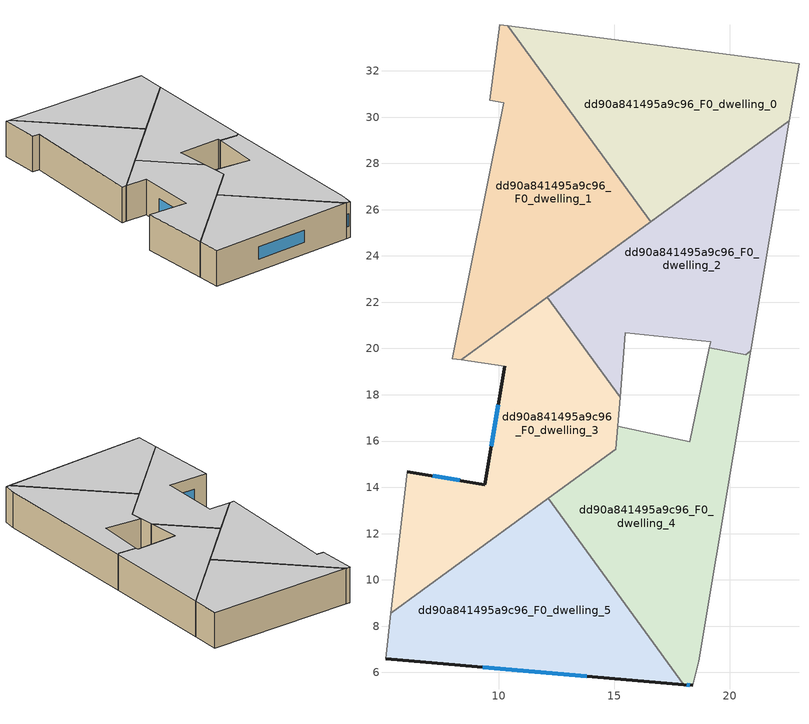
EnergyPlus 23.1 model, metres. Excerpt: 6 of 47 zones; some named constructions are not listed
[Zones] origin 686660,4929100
dd90a841495a9c96_F0_dwelling_0
 floor ground (EU_floor_Construction): 22.98,32.3 22.57,29.84 16.57,25.47 10.4,33.95 z0
 wall adiabatic (EU_wall_Construction): 16.57,25.47 22.57,29.84 22.98,32.3 10.4,33.95 z0:3
 wall to dd90a841495a9c96_F0_dwelling_1 (EU_wall_Construction): 10.39,33.95 16.57,25.47 z0:3
 ceiling to dd90a841495a9c96_F1_dwelling_0 (EU_floor_Construction): 22.57,29.84 22.98,32.3 10.4,33.95 16.57,25.47 z3
dd90a841495a9c96_F0_dwelling_1
 floor ground (EU_floor_Construction): 10.4,33.95 16.57,25.47 8.39,19.51 8.01,19.56 10.23,30.62 9.62,30.74 10.06,33.99 z0
 wall adiabatic (EU_wall_Construction): 10.4,33.95 10.06,33.99 9.62,30.74 10.23,30.62 8.01,19.56 8.39,19.51 16.57,25.47 z0:3
 ceiling to dd90a841495a9c96_F1_dwelling_1 (EU_floor_Construction): 16.57,25.47 10.4,33.95 10.05,33.99 9.62,30.74 10.23,30.62 8,19.56 8.39,19.51 z3
dd90a841495a9c96_F0_dwelling_2
 floor ground (EU_floor_Construction): 22.57,29.84 20.91,19.91 20.67,19.74 19.11,20.04 19.17,20.29 15.47,20.67 15.26,17.9 12.11,22.21 z0
 wall adiabatic (EU_wall_Construction): 15.26,17.9 15.47,20.67 19.17,20.29 19.11,20.04 20.67,19.74 20.91,19.91 22.57,29.84 12.11,22.21 z0:3
 wall to dd90a841495a9c96_F0_dwelling_3 (EU_wall_Construction): 12.11,22.21 15.26,17.9 z0:3
 ceiling to dd90a841495a9c96_F1_dwelling_2 (EU_floor_Construction): 20.91,19.91 22.57,29.84 12.11,22.21 15.25,17.9 15.47,20.67 19.17,20.29 19.11,20.04 20.67,19.74 z3
dd90a841495a9c96_F0_dwelling_3
 floor ground (EU_floor_Construction): 12.11,22.21 15.25,17.9 15.08,15.66 5.34,8.57 6.05,14.68 9.42,14.11 10.27,19.23 8.39,19.51 z0
 wall outside (EU_wall_Construction): 10.28,19.23 9.42,14.11 6.06,14.68 z0:3
 wall adiabatic (EU_wall_Construction): 15.08,15.66 15.26,17.9 / 6.06,14.68 5.34,8.57 / 12.11,22.21 8.39,19.51 10.28,19.23 z0:3
 wall to dd90a841495a9c96_F0_dwelling_5 (EU_wall_Construction): 5.34,8.57 12.14,13.52 z0:3
 wall to dd90a841495a9c96_F0_dwelling_4 (EU_wall_Construction): 12.14,13.52 15.07,15.65 z0:3
 window (EU_Window_Construction): 8.32,14.3 7.15,14.5 / 10,17.57 9.69,15.78 z0.98:2.02
 ceiling to dd90a841495a9c96_F1_dwelling_3 (EU_floor_Construction): 15.08,15.66 15.25,17.9 12.11,22.21 8.39,19.51 10.27,19.23 9.42,14.11 6.05,14.68 5.34,8.57 z3
dd90a841495a9c96_F0_dwelling_4
 floor ground (EU_floor_Construction): 20.91,19.91 18.65,6.47 18.38,5.44 18.01,5.48 12.14,13.52 15.07,15.65 15.15,16.64 18.25,15.97 19.11,20.03 20.68,19.74 z0
 wall outside (EU_wall_Construction): 18.01,5.48 18.38,5.44 z0:3
 wall adiabatic (EU_wall_Construction): 19.11,20.03 18.26,15.97 15.16,16.64 15.08,15.66 / 18.38,5.44 18.65,6.47 20.91,19.91 20.68,19.74 19.11,20.04 z0:3
 wall to dd90a841495a9c96_F0_dwelling_5 (EU_wall_Construction): 12.14,13.52 18.01,5.48 z0:3
 window (EU_Window_Construction): 18.13,5.47 18.26,5.45 z0.98:2.02
 ceiling to dd90a841495a9c96_F1_dwelling_4 (EU_floor_Construction): 18.65,6.47 20.91,19.91 20.68,19.74 19.11,20.03 18.25,15.97 15.15,16.64 15.07,15.65 12.14,13.52 18.01,5.48 18.38,5.44 z3
dd90a841495a9c96_F0_dwelling_5
 floor ground (EU_floor_Construction): 12.14,13.52 18.01,5.48 5.11,6.58 5.34,8.57 z0
 wall outside (EU_wall_Construction): 5.11,6.58 18.01,5.48 z0:3
 wall adiabatic (EU_wall_Construction): 5.34,8.57 5.11,6.58 z0:3
 window (EU_Window_Construction): 9.31,6.22 13.81,5.84 z0.98:2.02
 ceiling to dd90a841495a9c96_F1_dwelling_5 (EU_floor_Construction): 18.01,5.48 12.14,13.52 5.34,8.57 5.11,6.58 z3
[SCHEDULE:FILE] Column Number=1; Rows to Skip at Top=0; Number of Hours of Data=8760; Column Separator=Comma; Interpolate to Timestep=No; Minutes per Item=60; Adjust Schedule for Daylight Savings=Yes
Name | File
EU_Step8_GainSchedule_dd90a841495a9c96_F1_dwelling_3_f000 | ../../schedules/dd90a841495a9c96/dd90a841495a9c96_F1_dwelling_3_f000_gain.csv
EU_Step8_GainSchedule_dd90a841495a9c96_F1_dwelling_4_f000 | ../../schedules/dd90a841495a9c96/dd90a841495a9c96_F1_dwelling_4_f000_gain.csv
EU_Step8_GainSchedule_dd90a841495a9c96_F1_dwelling_5_f000 | ../../schedules/dd90a841495a9c96/dd90a841495a9c96_F1_dwelling_5_f000_gain.csv
EU_Step8_GainSchedule_dd90a841495a9c96_F2_dwelling_0_f000 | ../../schedules/dd90a841495a9c96/dd90a841495a9c96_F2_dwelling_0_f000_gain.csv
EU_Step8_GainSchedule_dd90a841495a9c96_F2_dwelling_1_f000 | ../../schedules/dd90a841495a9c96/dd90a841495a9c96_F2_dwelling_1_f000_gain.csv
EU_Step8_GainSchedule_dd90a841495a9c96_F2_dwelling_2_f000 | ../../schedules/dd90a841495a9c96/dd90a841495a9c96_F2_dwelling_2_f000_gain.csv
EU_Step8_GainSchedule_dd90a841495a9c96_F2_dwelling_3_f000 | ../../schedules/dd90a841495a9c96/dd90a841495a9c96_F2_dwelling_3_f000_gain.csv
EU_Step8_GainSchedule_dd90a841495a9c96_F2_dwelling_4_f000 | ../../schedules/dd90a841495a9c96/dd90a841495a9c96_F2_dwelling_4_f000_gain.csv
EU_Step8_GainSchedule_dd90a841495a9c96_F2_dwelling_5_f000 | ../../schedules/dd90a841495a9c96/dd90a841495a9c96_F2_dwelling_5_f000_gain.csv
EU_Step8_GainSchedule_dd90a841495a9c96_F3_dwelling_0_f000 | ../../schedules/dd90a841495a9c96/dd90a841495a9c96_F3_dwelling_0_f000_gain.csv
EU_Step8_GainSchedule_dd90a841495a9c96_F3_dwelling_1_f000 | ../../schedules/dd90a841495a9c96/dd90a841495a9c96_F3_dwelling_1_f000_gain.csv
EU_Step8_GainSchedule_dd90a841495a9c96_F3_dwelling_2_f000 | ../../schedules/dd90a841495a9c96/dd90a841495a9c96_F3_dwelling_2_f000_gain.csv
EU_Step8_GainSchedule_dd90a841495a9c96_F3_dwelling_3_f000 | ../../schedules/dd90a841495a9c96/dd90a841495a9c96_F3_dwelling_3_f000_gain.csv
EU_Step8_GainSchedule_dd90a841495a9c96_F3_dwelling_4_f000 | ../../schedules/dd90a841495a9c96/dd90a841495a9c96_F3_dwelling_4_f000_gain.csv
EU_Step8_GainSchedule_dd90a841495a9c96_F3_dwelling_5_f000 | ../../schedules/dd90a841495a9c96/dd90a841495a9c96_F3_dwelling_5_f000_gain.csv
EU_Step8_GainSchedule_dd90a841495a9c96_F4_dwelling_0_f000 | ../../schedules/dd90a841495a9c96/dd90a841495a9c96_F4_dwelling_0_f000_gain.csv
EU_Step8_GainSchedule_dd90a841495a9c96_F4_dwelling_1_f000 | ../../schedules/dd90a841495a9c96/dd90a841495a9c96_F4_dwelling_1_f000_gain.csv
EU_Step8_GainSchedule_dd90a841495a9c96_F4_dwelling_2_f000 | ../../schedules/dd90a841495a9c96/dd90a841495a9c96_F4_dwelling_2_f000_gain.csv
EU_Step8_GainSchedule_dd90a841495a9c96_F4_dwelling_3_f000 | ../../schedules/dd90a841495a9c96/dd90a841495a9c96_F4_dwelling_3_f000_gain.csv
EU_Step8_GainSchedule_dd90a841495a9c96_F4_dwelling_4_f000 | ../../schedules/dd90a841495a9c96/dd90a841495a9c96_F4_dwelling_4_f000_gain.csv
EU_Step8_GainSchedule_dd90a841495a9c96_F4_dwelling_5_f000 | ../../schedules/dd90a841495a9c96/dd90a841495a9c96_F4_dwelling_5_f000_gain.csv
EU_Step8_GainSchedule_dd90a841495a9c96_F5_dwelling_0_f000 | ../../schedules/dd90a841495a9c96/dd90a841495a9c96_F5_dwelling_0_f000_gain.csv
EU_Step8_GainSchedule_dd90a841495a9c96_F5_dwelling_1_f000 | ../../schedules/dd90a841495a9c96/dd90a841495a9c96_F5_dwelling_1_f000_gain.csv
EU_Step8_GainSchedule_dd90a841495a9c96_F5_dwelling_2_f000 | ../../schedules/dd90a841495a9c96/dd90a841495a9c96_F5_dwelling_2_f000_gain.csv
EU_Step8_GainSchedule_dd90a841495a9c96_F5_dwelling_3_f000 | ../../schedules/dd90a841495a9c96/dd90a841495a9c96_F5_dwelling_3_f000_gain.csv
EU_Step8_GainSchedule_dd90a841495a9c96_F5_dwelling_4_f000 | ../../schedules/dd90a841495a9c96/dd90a841495a9c96_F5_dwelling_4_f000_gain.csv
EU_Step8_GainSchedule_dd90a841495a9c96_F5_dwelling_5_f000 | ../../schedules/dd90a841495a9c96/dd90a841495a9c96_F5_dwelling_5_f000_gain.csv
